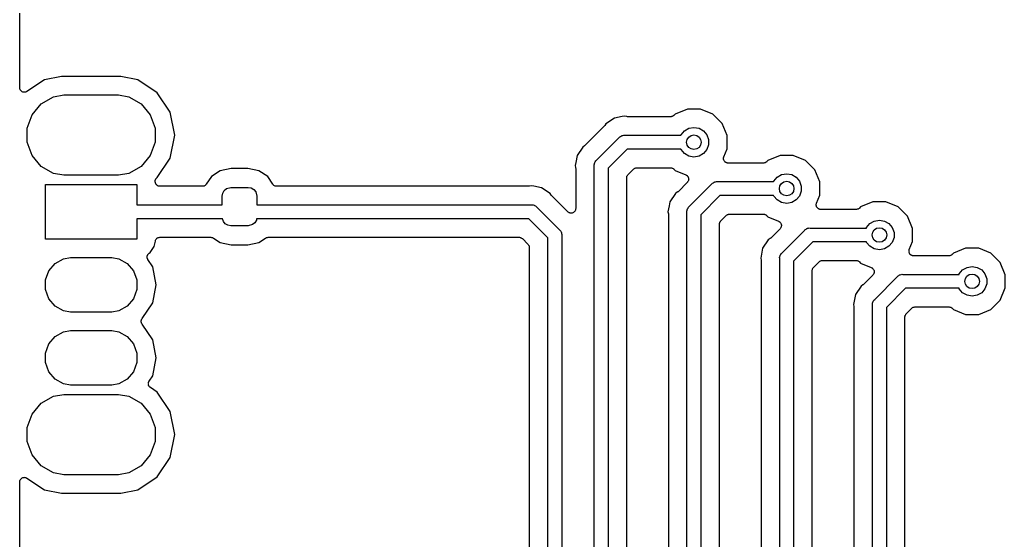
# Model space of a CAD drawing. Extents: x 40 to 163, y -163 to -37.
# Drawn here: x 39.95 to 66.95, y -120.76 to -106.5 of the extents above; entities that cross this region are included whole.
import ezdxf

# ---------------------------------------------------------------- set-up
doc = ezdxf.new("R2010")
doc.units = 0
doc.header["$MEASUREMENT"] = 0
doc.layers.add('BLACK', color=7, linetype='CONTINUOUS')

msp = doc.modelspace()

# ---------------------------------------------------------------- linework, layer by layer
at = {"layer": 'BLACK', "linetype": 'CONTINUOUS'}
for p, q in [((39.953, -108.362), (39.953, -97.18)), ((40.6326, -108.145), (40.1506, -108.467)), ((41.1016, -108.052), (40.6326, -108.145)), ((42.7184, -108.052), (41.1016, -108.052)), ((43.1874, -108.145), (42.7184, -108.052)), ((43.7193, -108.501), (43.1874, -108.145)), ((39.9537, -108.366), (39.953, -108.362)), ((39.9533, -108.37), (39.9537, -108.366)), ((39.9575, -108.388), (39.9533, -108.37)), ((39.9607, -108.405), (39.9575, -108.388)), ((39.9628, -108.409), (39.9607, -108.405)), ((39.9638, -108.413), (39.9628, -108.409)), ((39.9737, -108.428), (39.9638, -108.413)), ((39.9827, -108.443), (39.9737, -108.428)), ((39.9859, -108.446), (39.9827, -108.443)), ((39.9883, -108.45), (39.9859, -108.446)), ((40.0027, -108.46), (39.9883, -108.45)), ((40.0165, -108.472), (40.0027, -108.46)), ((40.0204, -108.473), (40.0165, -108.472)), ((40.0238, -108.476), (40.0204, -108.473)), ((40.0411, -108.481), (40.0238, -108.476)), ((40.0579, -108.487), (40.0411, -108.481)), ((40.0621, -108.487), (40.0579, -108.487)), ((40.0662, -108.488), (40.0621, -108.487)), ((40.0841, -108.487), (40.0662, -108.488)), ((40.1021, -108.487), (40.0841, -108.487)), ((40.106, -108.485), (40.1021, -108.487)), ((40.1102, -108.485), (40.106, -108.485)), ((40.1266, -108.478), (40.1102, -108.485)), ((40.1435, -108.472), (40.1266, -108.478)), ((40.1467, -108.469), (40.1435, -108.472)), ((40.1506, -108.467), (40.1467, -108.469)), ((44.0747, -109.033), (43.7193, -108.501)), ((40.542, -108.804), (40.878, -108.61)), ((40.878, -108.61), (41.1638, -108.56)), ((41.1638, -108.56), (42.6562, -108.56)), ((42.6562, -108.56), (42.942, -108.61)), ((42.942, -108.61), (43.278, -108.804)), ((40.2927, -109.102), (40.542, -108.804)), ((43.278, -108.804), (43.5273, -109.102)), ((44.1995, -109.66), (44.0747, -109.033)), ((58.2394, -108.947), (57.9057, -109.085)), ((58.6006, -108.947), (58.2394, -108.947)), ((58.9343, -109.085), (58.6006, -108.947)), ((40.16, -109.466), (40.2927, -109.102)), ((43.5273, -109.102), (43.66, -109.466)), ((56.2425, -109.197), (56.0114, -109.351)), ((56.4585, -109.154), (56.2425, -109.197)), ((56.515, -109.143), (56.4585, -109.154)), ((56.5715, -109.154), (56.515, -109.143)), ((56.584, -109.154), (56.5715, -109.154)), ((56.5963, -109.156), (56.584, -109.154)), ((57.7818, -109.156), (56.5963, -109.156)), ((57.7873, -109.156), (57.7818, -109.156)), ((57.7929, -109.156), (57.7873, -109.156)), ((57.8089, -109.152), (57.7929, -109.156)), ((57.8252, -109.149), (57.8089, -109.152)), ((57.8301, -109.146), (57.8252, -109.149)), ((57.8355, -109.145), (57.8301, -109.146)), ((57.8491, -109.135), (57.8355, -109.145)), ((57.8634, -109.127), (57.8491, -109.135)), ((57.867, -109.123), (57.8634, -109.127)), ((57.8716, -109.119), (57.867, -109.123)), ((57.9057, -109.085), (57.8716, -109.119)), ((59.1898, -109.341), (58.9343, -109.085)), ((40.16, -109.854), (40.16, -109.466)), ((43.66, -109.466), (43.66, -109.854)), ((55.9636, -109.419), (55.4436, -109.939)), ((55.9708, -109.408), (55.9636, -109.419)), ((55.9794, -109.399), (55.9708, -109.408)), ((56.0114, -109.351), (55.9794, -109.399)), ((58.0682, -109.652), (58.1589, -109.544)), ((58.1589, -109.544), (58.2811, -109.473)), ((58.2811, -109.473), (58.42, -109.449)), ((58.42, -109.449), (58.5589, -109.473)), ((58.5589, -109.473), (58.6811, -109.544)), ((58.6811, -109.544), (58.7718, -109.652)), ((59.328, -109.674), (59.1898, -109.341)), ((40.2927, -110.218), (40.16, -109.854)), ((43.66, -109.854), (43.5273, -110.218)), ((44.0747, -110.287), (44.1995, -109.66)), ((55.7512, -110.349), (56.3744, -109.726)), ((56.3744, -109.726), (56.3907, -109.707)), ((56.3907, -109.707), (56.4126, -109.694)), ((56.4126, -109.694), (56.4332, -109.68)), ((56.4332, -109.68), (56.4415, -109.677)), ((56.4415, -109.677), (56.4488, -109.673)), ((56.4488, -109.673), (56.4737, -109.669)), ((56.4737, -109.669), (56.4981, -109.662)), ((56.4981, -109.662), (56.5233, -109.664)), ((56.5233, -109.664), (58.0637, -109.664)), ((58.0637, -109.664), (58.0682, -109.652)), ((58.7718, -109.652), (58.82, -109.784)), ((58.82, -109.784), (58.82, -109.926)), ((59.328, -110.036), (59.328, -109.674)), ((55.3764, -109.986), (55.222, -110.217)), ((55.4243, -109.954), (55.3764, -109.986)), ((55.4334, -109.946), (55.4243, -109.954)), ((55.4436, -109.939), (55.4334, -109.946)), ((56.5939, -110.045), (56.0705, -110.569)), ((58.0637, -110.045), (56.5939, -110.045)), ((58.0682, -110.058), (58.0637, -110.045)), ((58.1589, -110.166), (58.0682, -110.058)), ((58.7718, -110.058), (58.6811, -110.166)), ((58.82, -109.926), (58.7718, -110.058)), ((59.2388, -110.251), (59.328, -110.036)), ((40.542, -110.516), (40.2927, -110.218)), ((43.5273, -110.218), (43.278, -110.516)), ((43.719, -110.82), (44.0747, -110.287)), ((55.1845, -110.406), (55.1678, -110.49)), ((55.222, -110.217), (55.1845, -110.406)), ((55.7025, -110.416), (55.7047, -110.408)), ((55.7047, -110.408), (55.7192, -110.388)), ((55.7192, -110.388), (55.7318, -110.366)), ((55.7318, -110.366), (55.7512, -110.349)), ((58.2811, -110.237), (58.1589, -110.166)), ((58.42, -110.261), (58.2811, -110.237)), ((58.5589, -110.237), (58.42, -110.261)), ((58.6811, -110.166), (58.5589, -110.237)), ((59.2293, -110.294), (59.2311, -110.286)), ((59.2311, -110.308), (59.2293, -110.294)), ((59.2311, -110.277), (59.2358, -110.264)), ((59.2311, -110.286), (59.2311, -110.277)), ((59.2311, -110.322), (59.2311, -110.308)), ((59.2339, -110.329), (59.2311, -110.322)), ((59.235, -110.338), (59.2339, -110.329)), ((59.2414, -110.35), (59.235, -110.338)), ((59.2358, -110.264), (59.2388, -110.251)), ((59.2462, -110.363), (59.2414, -110.35)), ((59.2515, -110.369), (59.2462, -110.363)), ((59.2554, -110.377), (59.2515, -110.369)), ((59.2656, -110.386), (59.2554, -110.377)), ((59.2745, -110.397), (59.2656, -110.386)), ((59.2818, -110.401), (59.2745, -110.397)), ((59.2879, -110.407), (59.2818, -110.401)), ((59.3007, -110.412), (59.2879, -110.407)), ((60.3891, -110.405), (60.3755, -110.415)), ((60.4034, -110.397), (60.3891, -110.405)), ((60.407, -110.393), (60.4034, -110.397)), ((60.4116, -110.389), (60.407, -110.393)), ((60.4457, -110.355), (60.4116, -110.389)), ((60.7794, -110.217), (60.4457, -110.355)), ((61.1406, -110.217), (60.7794, -110.217)), ((61.4743, -110.355), (61.1406, -110.217)), ((61.7298, -110.611), (61.4743, -110.355)), ((40.878, -110.71), (40.542, -110.516)), ((43.278, -110.516), (42.942, -110.71)), ((45.4474, -110.634), (45.2023, -110.797)), ((45.749, -110.574), (45.4474, -110.634)), ((46.199, -110.574), (45.749, -110.574)), ((46.5006, -110.634), (46.199, -110.574)), ((46.7457, -110.797), (46.5006, -110.634)), ((55.1678, -110.49), (55.1791, -110.547)), ((55.1791, -110.547), (55.1793, -110.559)), ((55.1793, -110.559), (55.1815, -110.571)), ((55.1815, -110.571), (55.1815, -111.672)), ((55.6873, -110.473), (55.6938, -110.449)), ((55.6895, -110.498), (55.6873, -110.473)), ((55.6895, -132.055), (55.6895, -110.498)), ((55.6938, -110.449), (55.6982, -110.424)), ((55.6982, -110.424), (55.7025, -110.416)), ((56.0705, -110.569), (56.0705, -132.055)), ((56.6157, -110.742), (56.7671, -110.591)), ((56.7671, -110.591), (56.7717, -110.587)), ((56.7717, -110.587), (56.7753, -110.583)), ((56.7753, -110.583), (56.7897, -110.575)), ((56.7897, -110.575), (56.8033, -110.565)), ((56.8033, -110.565), (56.8087, -110.564)), ((56.8087, -110.564), (56.8135, -110.561)), ((56.8135, -110.561), (56.8298, -110.558)), ((56.8298, -110.558), (56.8459, -110.554)), ((56.8459, -110.554), (56.8514, -110.554)), ((56.8514, -110.554), (56.8569, -110.553)), ((56.8569, -110.553), (57.7818, -110.553)), ((57.7818, -110.553), (57.7873, -110.554)), ((57.7873, -110.554), (57.7929, -110.554)), ((57.7929, -110.554), (57.8089, -110.558)), ((57.8089, -110.558), (57.8252, -110.561)), ((57.8252, -110.561), (57.8301, -110.564)), ((57.8301, -110.564), (57.8355, -110.565)), ((57.8355, -110.565), (57.8491, -110.575)), ((57.8491, -110.575), (57.8634, -110.583)), ((57.8634, -110.583), (57.867, -110.587)), ((57.867, -110.587), (57.8716, -110.591)), ((57.8716, -110.591), (57.9057, -110.625)), ((57.9057, -110.625), (58.198, -110.746)), ((59.3127, -110.419), (59.3007, -110.412)), ((59.3209, -110.42), (59.3127, -110.419)), ((59.3287, -110.423), (59.3209, -110.42)), ((59.3425, -110.424), (59.3287, -110.423)), ((59.3562, -110.426), (59.3425, -110.424)), ((60.3218, -110.426), (59.3562, -110.426)), ((60.3273, -110.426), (60.3218, -110.426)), ((60.3329, -110.426), (60.3273, -110.426)), ((60.3489, -110.422), (60.3329, -110.426)), ((60.3652, -110.419), (60.3489, -110.422)), ((60.3701, -110.416), (60.3652, -110.419)), ((60.3755, -110.415), (60.3701, -110.416)), ((61.868, -110.944), (61.7298, -110.611)), ((41.1638, -110.76), (40.878, -110.71)), ((42.6562, -110.76), (41.1638, -110.76)), ((42.942, -110.71), (42.6562, -110.76)), ((43.6637, -110.933), (43.6652, -110.919)), ((43.6657, -110.941), (43.6637, -110.933)), ((43.6649, -110.905), (43.6676, -110.897)), ((43.6652, -110.919), (43.6649, -110.905)), ((43.6659, -110.949), (43.6657, -110.941)), ((43.6679, -110.959), (43.6659, -110.949)), ((43.6676, -110.897), (43.6685, -110.889)), ((43.6685, -110.889), (43.6746, -110.877)), ((43.6746, -110.877), (43.6791, -110.863)), ((43.6791, -110.863), (43.6843, -110.857)), ((43.6843, -110.857), (43.688, -110.849)), ((43.688, -110.849), (43.698, -110.84)), ((43.698, -110.84), (43.7067, -110.829)), ((43.7067, -110.829), (43.7138, -110.825)), ((43.7138, -110.825), (43.719, -110.82)), ((45.2023, -110.797), (45.0635, -111.005)), ((46.8845, -111.005), (46.7457, -110.797)), ((56.5785, -110.832), (56.5795, -110.826)), ((56.5785, -131.512), (56.5785, -110.832)), ((56.579, -110.821), (56.5833, -110.805)), ((56.5795, -110.826), (56.579, -110.821)), ((56.5833, -110.805), (56.5862, -110.788)), ((56.5862, -110.788), (56.589, -110.784)), ((56.589, -110.784), (56.5904, -110.778)), ((56.5904, -110.778), (56.5999, -110.765)), ((56.5999, -110.765), (56.6082, -110.75)), ((56.6082, -110.75), (56.6125, -110.747)), ((56.6125, -110.747), (56.6157, -110.742)), ((58.198, -110.746), (58.2097, -110.753)), ((58.2097, -110.753), (58.2222, -110.759)), ((58.2222, -110.759), (58.2281, -110.765)), ((58.2281, -110.765), (58.2352, -110.77)), ((58.2352, -110.77), (58.2436, -110.781)), ((58.2471, -110.942), (58.2392, -110.953)), ((58.2436, -110.781), (58.2534, -110.79)), ((58.2565, -110.931), (58.2471, -110.942)), ((58.2534, -110.79), (58.2569, -110.798)), ((58.2597, -110.924), (58.2565, -110.931)), ((58.2569, -110.798), (58.262, -110.805)), ((58.2645, -110.917), (58.2597, -110.924)), ((58.262, -110.805), (58.2662, -110.818)), ((58.2681, -110.903), (58.2645, -110.917)), ((58.2662, -110.818), (58.2721, -110.83)), ((58.2734, -110.891), (58.2681, -110.903)), ((58.2721, -110.83), (58.2728, -110.839)), ((58.2728, -110.839), (58.2753, -110.847)), ((58.2737, -110.882), (58.2734, -110.891)), ((58.2759, -110.874), (58.2737, -110.882)), ((58.2753, -110.847), (58.2747, -110.86)), ((58.2747, -110.86), (58.2759, -110.874)), ((58.9733, -110.95), (58.9815, -110.947)), ((58.9815, -110.947), (58.9888, -110.943)), ((58.9888, -110.943), (59.0137, -110.939)), ((59.0137, -110.939), (59.0381, -110.932)), ((59.0381, -110.932), (59.0633, -110.934)), ((59.0633, -110.934), (60.6037, -110.934)), ((60.6037, -110.934), (60.6082, -110.922)), ((60.6082, -110.922), (60.6989, -110.814)), ((60.6989, -110.814), (60.8211, -110.743)), ((60.8211, -110.743), (60.96, -110.719)), ((60.96, -110.719), (61.0989, -110.743)), ((61.0989, -110.743), (61.2211, -110.814)), ((61.2211, -110.814), (61.3118, -110.922)), ((61.3118, -110.922), (61.36, -111.054)), ((61.868, -111.306), (61.868, -110.944)), ((40.66, -112.51), (40.66, -111.01)), ((40.66, -111.01), (43.16, -111.01)), ((43.16, -111.01), (43.16, -111.569)), ((43.6741, -110.975), (43.6679, -110.959)), ((43.6742, -110.976), (43.6741, -110.975)), ((43.6743, -110.976), (43.6742, -110.976)), ((43.6754, -110.979), (43.6743, -110.976)), ((43.6824, -110.998), (43.6754, -110.979)), ((43.6833, -110.999), (43.6824, -110.998)), ((43.6838, -111), (43.6833, -110.999)), ((43.6975, -111.016), (43.6838, -111)), ((43.7108, -111.032), (43.6975, -111.016)), ((43.712, -111.032), (43.7108, -111.032)), ((43.7129, -111.034), (43.712, -111.032)), ((43.7311, -111.044), (43.7129, -111.034)), ((43.749, -111.054), (43.7311, -111.044)), ((43.7504, -111.054), (43.749, -111.054)), ((43.7516, -111.055), (43.7504, -111.054)), ((43.7721, -111.058), (43.7516, -111.055)), ((43.7924, -111.061), (43.7721, -111.058)), ((44.9579, -111.061), (43.7924, -111.061)), ((44.9756, -111.058), (44.9579, -111.061)), ((44.9934, -111.056), (44.9756, -111.058)), ((44.9972, -111.055), (44.9934, -111.056)), ((45.0013, -111.054), (44.9972, -111.055)), ((45.0169, -111.045), (45.0013, -111.054)), ((45.033, -111.037), (45.0169, -111.045)), ((45.0359, -111.034), (45.033, -111.037)), ((45.0395, -111.032), (45.0359, -111.034)), ((45.0511, -111.018), (45.0395, -111.032)), ((45.0635, -111.005), (45.0511, -111.018)), ((45.5133, -111.25), (45.5546, -111.179)), ((45.5546, -111.179), (45.6178, -111.126)), ((45.6178, -111.126), (45.7365, -111.094)), ((45.7365, -111.094), (46.2115, -111.094)), ((46.2115, -111.094), (46.2927, -111.108)), ((46.2927, -111.108), (46.3642, -111.15)), ((46.3642, -111.15), (46.4172, -111.213)), ((46.4172, -111.213), (46.449, -111.331)), ((46.8969, -111.018), (46.8845, -111.005)), ((46.9085, -111.032), (46.8969, -111.018)), ((46.9121, -111.034), (46.9085, -111.032)), ((46.915, -111.037), (46.9121, -111.034)), ((46.9311, -111.045), (46.915, -111.037)), ((46.9467, -111.054), (46.9311, -111.045)), ((46.9508, -111.055), (46.9467, -111.054)), ((46.9546, -111.056), (46.9508, -111.055)), ((46.9724, -111.058), (46.9546, -111.056)), ((46.9901, -111.061), (46.9724, -111.058)), ((53.8937, -111.061), (46.9901, -111.061)), ((53.906, -111.059), (53.8937, -111.061)), ((53.9185, -111.059), (53.906, -111.059)), ((53.975, -111.048), (53.9185, -111.059)), ((54.0315, -111.059), (53.975, -111.048)), ((54.2475, -111.102), (54.0315, -111.059)), ((54.0315, -111.059), (54.0315, -111.059)), ((54.4786, -111.256), (54.2475, -111.102)), ((57.9734, -111.216), (57.9643, -111.224)), ((57.9836, -111.209), (57.9734, -111.216)), ((58.2392, -110.953), (57.9836, -111.209)), ((58.2912, -111.619), (58.9144, -110.996)), ((58.9144, -110.996), (58.9307, -110.977)), ((58.9307, -110.977), (58.9526, -110.964)), ((58.9526, -110.964), (58.9733, -110.95)), ((61.36, -111.196), (61.3118, -111.328)), ((61.36, -111.054), (61.36, -111.196)), ((45.499, -111.331), (45.5133, -111.25)), ((45.499, -111.569), (45.499, -111.331)), ((46.449, -111.331), (46.449, -111.569)), ((54.5106, -111.304), (54.4786, -111.256)), ((54.5192, -111.313), (54.5106, -111.304)), ((54.5264, -111.324), (54.5192, -111.313)), ((54.9647, -111.762), (54.5264, -111.324)), ((57.762, -111.487), (57.7408, -111.594)), ((57.9164, -111.256), (57.762, -111.487)), ((57.9643, -111.224), (57.9164, -111.256)), ((59.1339, -111.316), (58.6105, -111.839)), ((60.6037, -111.316), (59.1339, -111.316)), ((60.6082, -111.328), (60.6037, -111.316)), ((60.6989, -111.436), (60.6082, -111.328)), ((60.8211, -111.507), (60.6989, -111.436)), ((61.2211, -111.436), (61.0989, -111.507)), ((61.3118, -111.328), (61.2211, -111.436)), ((61.7788, -111.521), (61.868, -111.306)), ((63.3194, -111.487), (62.9857, -111.625)), ((63.6806, -111.487), (63.3194, -111.487)), ((64.0143, -111.625), (63.6806, -111.487)), ((43.16, -111.569), (45.499, -111.569)), ((46.449, -111.569), (53.9667, -111.569)), ((53.9667, -111.569), (53.9919, -111.567)), ((53.9919, -111.567), (54.0163, -111.574)), ((54.0163, -111.574), (54.0412, -111.578)), ((54.0412, -111.578), (54.0485, -111.582)), ((54.0485, -111.582), (54.0568, -111.585)), ((54.0568, -111.585), (54.0774, -111.599)), ((54.0774, -111.599), (54.0993, -111.612)), ((54.0993, -111.612), (54.1156, -111.631)), ((54.1156, -111.631), (54.7388, -112.254)), ((55.1518, -111.754), (55.1391, -111.764)), ((55.1546, -111.749), (55.1518, -111.754)), ((55.1585, -111.745), (55.1546, -111.749)), ((55.1655, -111.73), (55.1585, -111.745)), ((55.1738, -111.716), (55.1655, -111.73)), ((55.1748, -111.71), (55.1738, -111.716)), ((55.1772, -111.705), (55.1748, -111.71)), ((55.1786, -111.688), (55.1772, -111.705)), ((55.1815, -111.672), (55.1786, -111.688)), ((57.7408, -111.594), (57.7078, -111.76)), ((57.7408, -111.594), (57.7408, -111.594)), ((58.2273, -111.743), (58.2338, -111.719)), ((58.2295, -111.768), (58.2273, -111.743)), ((58.2338, -111.719), (58.2382, -111.694)), ((58.2382, -111.694), (58.2425, -111.686)), ((58.2425, -111.686), (58.2447, -111.678)), ((58.2447, -111.678), (58.2592, -111.658)), ((58.2592, -111.658), (58.2718, -111.636)), ((58.2718, -111.636), (58.2912, -111.619)), ((60.96, -111.531), (60.8211, -111.507)), ((61.0989, -111.507), (60.96, -111.531)), ((61.7693, -111.564), (61.7711, -111.556)), ((61.7711, -111.578), (61.7693, -111.564)), ((61.7711, -111.547), (61.7758, -111.534)), ((61.7711, -111.556), (61.7711, -111.547)), ((61.7711, -111.592), (61.7711, -111.578)), ((61.7739, -111.599), (61.7711, -111.592)), ((61.775, -111.608), (61.7739, -111.599)), ((61.7814, -111.62), (61.775, -111.608)), ((61.7758, -111.534), (61.7788, -111.521)), ((61.7862, -111.633), (61.7814, -111.62)), ((61.7915, -111.639), (61.7862, -111.633)), ((61.7954, -111.647), (61.7915, -111.639)), ((61.8056, -111.656), (61.7954, -111.647)), ((61.8145, -111.667), (61.8056, -111.656)), ((61.8218, -111.671), (61.8145, -111.667)), ((61.8279, -111.677), (61.8218, -111.671)), ((61.8407, -111.682), (61.8279, -111.677)), ((61.8527, -111.689), (61.8407, -111.682)), ((61.8609, -111.69), (61.8527, -111.689)), ((61.8687, -111.693), (61.8609, -111.69)), ((61.8825, -111.694), (61.8687, -111.693)), ((61.8962, -111.697), (61.8825, -111.694)), ((62.8618, -111.697), (61.8962, -111.697)), ((62.8673, -111.696), (62.8618, -111.697)), ((62.8729, -111.696), (62.8673, -111.696)), ((62.8889, -111.692), (62.8729, -111.696)), ((62.9052, -111.689), (62.8889, -111.692)), ((62.9101, -111.686), (62.9052, -111.689)), ((62.9155, -111.685), (62.9101, -111.686)), ((62.9291, -111.675), (62.9155, -111.685)), ((62.9434, -111.667), (62.9291, -111.675)), ((62.947, -111.663), (62.9434, -111.667)), ((62.9516, -111.659), (62.947, -111.663)), ((62.9857, -111.625), (62.9516, -111.659)), ((64.2698, -111.881), (64.0143, -111.625)), ((45.5108, -111.95), (43.16, -111.95)), ((43.16, -111.95), (43.16, -112.51)), ((45.5308, -112.025), (45.5108, -111.95)), ((45.5838, -112.088), (45.5308, -112.025)), ((46.4347, -111.988), (46.3934, -112.059)), ((46.4412, -111.95), (46.4347, -111.988)), ((53.8961, -111.95), (46.4412, -111.95)), ((54.4195, -112.474), (53.8961, -111.95)), ((54.9783, -111.771), (54.9647, -111.762)), ((54.991, -111.782), (54.9783, -111.771)), ((54.9963, -111.784), (54.991, -111.782)), ((55.0008, -111.787), (54.9963, -111.784)), ((55.0169, -111.791), (55.0008, -111.787)), ((55.0324, -111.797), (55.0169, -111.791)), ((55.038, -111.797), (55.0324, -111.797)), ((55.0434, -111.799), (55.038, -111.797)), ((55.06, -111.797), (55.0434, -111.799)), ((55.0766, -111.797), (55.06, -111.797)), ((55.0818, -111.795), (55.0766, -111.797)), ((55.0874, -111.795), (55.0818, -111.795)), ((55.1024, -111.788), (55.0874, -111.795)), ((55.118, -111.782), (55.1024, -111.788)), ((55.1223, -111.778), (55.118, -111.782)), ((55.1273, -111.776), (55.1223, -111.778)), ((55.1391, -111.764), (55.1273, -111.776)), ((57.7078, -111.76), (57.7191, -111.817)), ((57.7191, -111.817), (57.7193, -111.829)), ((57.7193, -111.829), (57.7215, -111.841)), ((57.7215, -111.841), (57.7215, -131.512)), ((58.2295, -132.055), (58.2295, -111.768)), ((58.6105, -111.839), (58.6105, -132.055)), ((59.1399, -112.035), (59.1482, -112.02)), ((59.1482, -112.02), (59.1525, -112.017)), ((59.1525, -112.017), (59.1557, -112.012)), ((59.1557, -112.012), (59.3071, -111.861)), ((59.3071, -111.861), (59.3117, -111.857)), ((59.3117, -111.857), (59.3153, -111.853)), ((59.3153, -111.853), (59.3297, -111.845)), ((59.3297, -111.845), (59.3433, -111.835)), ((59.3433, -111.835), (59.3487, -111.834)), ((59.3487, -111.834), (59.3535, -111.831)), ((59.3535, -111.831), (59.3698, -111.828)), ((59.3698, -111.828), (59.3859, -111.824)), ((59.3859, -111.824), (59.3914, -111.824)), ((59.3914, -111.824), (59.3969, -111.823)), ((59.3969, -111.823), (60.3218, -111.823)), ((60.3218, -111.823), (60.3273, -111.824)), ((60.3273, -111.824), (60.3329, -111.824)), ((60.3329, -111.824), (60.3489, -111.828)), ((60.3489, -111.828), (60.3652, -111.831)), ((60.3652, -111.831), (60.3701, -111.834)), ((60.3701, -111.834), (60.3755, -111.835)), ((60.3755, -111.835), (60.3891, -111.845)), ((60.3891, -111.845), (60.4034, -111.853)), ((60.4034, -111.853), (60.407, -111.857)), ((60.407, -111.857), (60.4116, -111.861)), ((60.4116, -111.861), (60.4457, -111.895)), ((60.4457, -111.895), (60.738, -112.016)), ((60.738, -112.016), (60.7497, -112.023)), ((60.7497, -112.023), (60.7622, -112.029)), ((60.7622, -112.029), (60.7681, -112.035)), ((63.2389, -112.084), (63.3611, -112.013)), ((63.3611, -112.013), (63.5, -111.989)), ((63.5, -111.989), (63.6389, -112.013)), ((63.6389, -112.013), (63.7611, -112.084)), ((64.408, -112.214), (64.2698, -111.881)), ((45.6553, -112.13), (45.5838, -112.088)), ((45.7365, -112.144), (45.6553, -112.13)), ((46.2115, -112.144), (45.7365, -112.144)), ((46.3302, -112.112), (46.2115, -112.144)), ((46.3934, -112.059), (46.3302, -112.112)), ((54.7388, -112.254), (54.7582, -112.271)), ((54.7582, -112.271), (54.7708, -112.293)), ((54.7708, -112.293), (54.7853, -112.313)), ((59.1185, -112.102), (59.1195, -112.096)), ((59.1185, -131.512), (59.1185, -112.102)), ((59.119, -112.091), (59.1233, -112.075)), ((59.1195, -112.096), (59.119, -112.091)), ((59.1233, -112.075), (59.1262, -112.058)), ((59.1262, -112.058), (59.129, -112.054)), ((59.129, -112.054), (59.1304, -112.048)), ((59.1304, -112.048), (59.1399, -112.035)), ((60.7792, -112.223), (60.5236, -112.479)), ((60.7681, -112.035), (60.7752, -112.04)), ((60.7752, -112.04), (60.7836, -112.051)), ((60.7871, -112.212), (60.7792, -112.223)), ((60.7836, -112.051), (60.7934, -112.06)), ((60.7965, -112.201), (60.7871, -112.212)), ((60.7934, -112.06), (60.7969, -112.068)), ((60.7997, -112.194), (60.7965, -112.201)), ((60.7969, -112.068), (60.802, -112.075)), ((60.8045, -112.187), (60.7997, -112.194)), ((60.802, -112.075), (60.8062, -112.088)), ((60.8081, -112.173), (60.8045, -112.187)), ((60.8062, -112.088), (60.8121, -112.1)), ((60.8134, -112.161), (60.8081, -112.173)), ((60.8121, -112.1), (60.8128, -112.109)), ((60.8128, -112.109), (60.8153, -112.117)), ((60.8137, -112.152), (60.8134, -112.161)), ((60.8159, -112.144), (60.8137, -112.152)), ((60.8153, -112.117), (60.8147, -112.13)), ((60.8147, -112.13), (60.8159, -112.144)), ((60.8312, -112.889), (61.4544, -112.266)), ((61.4544, -112.266), (61.4707, -112.247)), ((61.4707, -112.247), (61.4926, -112.234)), ((61.4926, -112.234), (61.5132, -112.22)), ((61.5132, -112.22), (61.5215, -112.217)), ((61.5215, -112.217), (61.5288, -112.213)), ((61.5288, -112.213), (61.5537, -112.209)), ((61.5537, -112.209), (61.5781, -112.202)), ((61.5781, -112.202), (61.6033, -112.204)), ((61.6033, -112.204), (63.1437, -112.204)), ((63.1437, -112.204), (63.1482, -112.192)), ((63.1482, -112.192), (63.2389, -112.084)), ((63.7611, -112.084), (63.8518, -112.192)), ((63.8518, -112.192), (63.9, -112.324)), ((64.408, -112.576), (64.408, -112.214)), ((43.16, -112.51), (40.66, -112.51)), ((43.6385, -112.708), (43.6679, -112.561)), ((43.6679, -112.561), (43.6754, -112.541)), ((43.6754, -112.541), (43.6824, -112.522)), ((43.6824, -112.522), (43.6833, -112.521)), ((43.6833, -112.521), (43.6838, -112.52)), ((43.6838, -112.52), (43.6975, -112.504)), ((43.6975, -112.504), (43.7108, -112.488)), ((43.7108, -112.488), (43.712, -112.488)), ((43.712, -112.488), (43.7129, -112.486)), ((43.7129, -112.486), (43.7311, -112.477)), ((43.7311, -112.477), (43.749, -112.466)), ((43.749, -112.466), (43.7504, -112.466)), ((43.7504, -112.466), (43.7516, -112.465)), ((43.7516, -112.465), (43.772, -112.462)), ((43.772, -112.462), (43.7924, -112.459)), ((43.7924, -112.459), (45.1905, -112.459)), ((45.1905, -112.459), (45.2054, -112.461)), ((45.2054, -112.461), (45.2206, -112.462)), ((45.2206, -112.462), (45.227, -112.465)), ((45.227, -112.465), (45.2339, -112.466)), ((45.2339, -112.466), (45.2471, -112.474)), ((45.2471, -112.474), (45.261, -112.48)), ((45.261, -112.48), (45.4474, -112.604)), ((46.5006, -112.604), (46.687, -112.48)), ((46.687, -112.48), (46.7009, -112.474)), ((46.7009, -112.474), (46.7141, -112.466)), ((46.7141, -112.466), (46.721, -112.465)), ((46.721, -112.465), (46.7274, -112.462)), ((46.7274, -112.462), (46.7426, -112.461)), ((46.7426, -112.461), (46.7575, -112.459)), ((46.7575, -112.459), (53.6331, -112.459)), ((53.6331, -112.459), (53.6386, -112.459)), ((53.6386, -112.459), (53.6441, -112.459)), ((53.6441, -112.459), (53.6602, -112.463)), ((53.6602, -112.463), (53.6765, -112.466)), ((53.6765, -112.466), (53.6813, -112.469)), ((53.6813, -112.469), (53.6867, -112.47)), ((53.6867, -112.47), (53.7003, -112.48)), ((53.7003, -112.48), (53.7147, -112.488)), ((53.7147, -112.488), (53.7183, -112.492)), ((53.7183, -112.492), (53.7229, -112.496)), ((53.7229, -112.496), (53.8743, -112.647)), ((54.4195, -135.882), (54.4195, -112.474)), ((54.7853, -112.313), (54.7875, -112.321)), ((54.7875, -112.321), (54.7918, -112.329)), ((54.7918, -112.329), (54.7962, -112.354)), ((54.7962, -112.354), (54.8027, -112.378)), ((54.8027, -112.378), (54.8005, -112.403)), ((54.8005, -112.403), (54.8005, -135.811)), ((60.4564, -112.526), (60.302, -112.757)), ((60.5043, -112.494), (60.4564, -112.526)), ((60.5134, -112.486), (60.5043, -112.494)), ((60.5236, -112.479), (60.5134, -112.486)), ((63.9, -112.466), (63.8518, -112.598)), ((63.9, -112.324), (63.9, -112.466)), ((43.5262, -112.876), (43.6385, -112.708)), ((45.4474, -112.604), (45.749, -112.664)), ((45.749, -112.664), (46.199, -112.664)), ((46.199, -112.664), (46.5006, -112.604)), ((53.8743, -112.647), (53.8775, -112.652)), ((53.8775, -112.652), (53.8818, -112.655)), ((53.8818, -112.655), (53.8901, -112.67)), ((53.8901, -112.67), (53.8996, -112.683)), ((53.8996, -112.683), (53.901, -112.689)), ((53.901, -112.689), (53.9038, -112.693)), ((53.9038, -112.693), (53.9067, -112.71)), ((53.9067, -112.71), (53.911, -112.726)), ((53.911, -112.726), (53.9105, -112.731)), ((53.9105, -112.731), (53.9115, -112.737)), ((53.9115, -112.737), (53.9115, -131.407)), ((60.302, -112.757), (60.2808, -112.864)), ((61.6739, -112.585), (61.1505, -113.109)), ((63.1437, -112.585), (61.6739, -112.585)), ((63.1482, -112.598), (63.1437, -112.585)), ((63.2389, -112.706), (63.1482, -112.598)), ((63.3611, -112.777), (63.2389, -112.706)), ((63.5, -112.801), (63.3611, -112.777)), ((63.6389, -112.777), (63.5, -112.801)), ((63.7611, -112.706), (63.6389, -112.777)), ((63.8518, -112.598), (63.7611, -112.706)), ((64.3093, -112.834), (64.3111, -112.826)), ((64.3111, -112.848), (64.3093, -112.834)), ((64.3111, -112.817), (64.3158, -112.804)), ((64.3111, -112.826), (64.3111, -112.817)), ((64.3158, -112.804), (64.3188, -112.791)), ((64.3188, -112.791), (64.408, -112.576)), ((65.8594, -112.757), (65.5257, -112.895)), ((66.2206, -112.757), (65.8594, -112.757)), ((66.5543, -112.895), (66.2206, -112.757)), ((40.9205, -113.177), (41.1495, -113.044)), ((41.1495, -113.044), (41.3444, -113.01)), ((41.3444, -113.01), (42.4756, -113.01)), ((42.4756, -113.01), (42.6705, -113.044)), ((42.6705, -113.044), (42.8995, -113.177)), ((43.4417, -113.009), (43.4429, -112.998)), ((43.4444, -113.02), (43.4417, -113.009)), ((43.4422, -112.987), (43.4453, -112.976)), ((43.4429, -112.998), (43.4422, -112.987)), ((43.4451, -113.031), (43.4444, -113.02)), ((43.4496, -113.041), (43.4451, -113.031)), ((43.4453, -112.976), (43.4465, -112.965)), ((43.4465, -112.965), (43.4514, -112.955)), ((43.4522, -113.052), (43.4496, -113.041)), ((43.4514, -112.955), (43.4545, -112.945)), ((43.4584, -113.061), (43.4522, -113.052)), ((43.4545, -112.945), (43.4611, -112.936)), ((43.4628, -113.071), (43.4584, -113.061)), ((43.4611, -112.936), (43.466, -112.926)), ((43.595, -113.269), (43.4628, -113.071)), ((43.466, -112.926), (43.474, -112.918)), ((43.474, -112.918), (43.4806, -112.909)), ((43.4806, -112.909), (43.4899, -112.903)), ((43.4899, -112.903), (43.4979, -112.895)), ((43.4979, -112.895), (43.5262, -112.876)), ((60.2808, -112.864), (60.2478, -113.03)), ((60.2478, -113.03), (60.2591, -113.087)), ((60.2591, -113.087), (60.2593, -113.099)), ((60.2593, -113.099), (60.2615, -113.111)), ((60.2808, -112.864), (60.2808, -112.864)), ((60.7673, -113.013), (60.7738, -112.989)), ((60.7695, -113.038), (60.7673, -113.013)), ((60.7695, -132.055), (60.7695, -113.038)), ((60.7738, -112.989), (60.7782, -112.964)), ((60.7782, -112.964), (60.7825, -112.956)), ((60.7825, -112.956), (60.7847, -112.948)), ((60.7847, -112.948), (60.7992, -112.928)), ((60.7992, -112.928), (60.8118, -112.906)), ((60.8118, -112.906), (60.8312, -112.889)), ((61.1505, -113.109), (61.1505, -132.055)), ((61.8697, -113.115), (61.8833, -113.105)), ((61.8833, -113.105), (61.8887, -113.104)), ((61.8887, -113.104), (61.8935, -113.101)), ((61.8935, -113.101), (61.9098, -113.098)), ((61.9098, -113.098), (61.9259, -113.094)), ((61.9259, -113.094), (61.9314, -113.094)), ((61.9314, -113.094), (61.9369, -113.093)), ((61.9369, -113.093), (62.8618, -113.093)), ((62.8618, -113.093), (62.8673, -113.094)), ((62.8673, -113.094), (62.8729, -113.094)), ((62.8729, -113.094), (62.8889, -113.098)), ((62.8889, -113.098), (62.9052, -113.101)), ((62.9052, -113.101), (62.9101, -113.104)), ((62.9101, -113.104), (62.9155, -113.105)), ((62.9155, -113.105), (62.9291, -113.115)), ((64.3111, -112.862), (64.3111, -112.848)), ((64.3139, -112.869), (64.3111, -112.862)), ((64.315, -112.878), (64.3139, -112.869)), ((64.3214, -112.89), (64.315, -112.878)), ((64.3262, -112.903), (64.3214, -112.89)), ((64.3315, -112.909), (64.3262, -112.903)), ((64.3354, -112.917), (64.3315, -112.909)), ((64.3456, -112.926), (64.3354, -112.917)), ((64.3545, -112.937), (64.3456, -112.926)), ((64.3618, -112.941), (64.3545, -112.937)), ((64.3679, -112.947), (64.3618, -112.941)), ((64.3807, -112.952), (64.3679, -112.947)), ((64.3927, -112.959), (64.3807, -112.952)), ((64.4009, -112.96), (64.3927, -112.959)), ((64.4087, -112.963), (64.4009, -112.96)), ((64.4225, -112.964), (64.4087, -112.963)), ((64.4362, -112.966), (64.4225, -112.964)), ((65.4018, -112.966), (64.4362, -112.966)), ((65.4073, -112.966), (65.4018, -112.966)), ((65.4129, -112.966), (65.4073, -112.966)), ((65.4289, -112.962), (65.4129, -112.966)), ((65.4452, -112.959), (65.4289, -112.962)), ((65.4501, -112.956), (65.4452, -112.959)), ((65.4555, -112.955), (65.4501, -112.956)), ((65.4691, -112.945), (65.4555, -112.955)), ((65.4834, -112.937), (65.4691, -112.945)), ((65.487, -112.933), (65.4834, -112.937)), ((65.4916, -112.929), (65.487, -112.933)), ((65.5257, -112.895), (65.4916, -112.929)), ((66.8098, -113.151), (66.5543, -112.895)), ((40.7505, -113.379), (40.9205, -113.177)), ((42.8995, -113.177), (43.0695, -113.379)), ((43.6926, -113.76), (43.595, -113.269)), ((60.2615, -113.111), (60.2615, -131.512)), ((61.6585, -113.372), (61.6595, -113.366)), ((61.6585, -131.512), (61.6585, -113.372)), ((61.659, -113.361), (61.6633, -113.345)), ((61.6595, -113.366), (61.659, -113.361)), ((61.6633, -113.345), (61.6662, -113.328)), ((61.6662, -113.328), (61.669, -113.324)), ((61.669, -113.324), (61.6704, -113.318)), ((61.6704, -113.318), (61.6799, -113.305)), ((61.6799, -113.305), (61.6882, -113.29)), ((61.6882, -113.29), (61.6925, -113.287)), ((61.6925, -113.287), (61.6957, -113.282)), ((61.6957, -113.282), (61.8471, -113.131)), ((61.8471, -113.131), (61.8517, -113.127)), ((61.8517, -113.127), (61.8553, -113.123)), ((61.8553, -113.123), (61.8697, -113.115)), ((62.9291, -113.115), (62.9434, -113.123)), ((62.9434, -113.123), (62.947, -113.127)), ((62.947, -113.127), (62.9516, -113.131)), ((62.9516, -113.131), (62.9857, -113.165)), ((62.9857, -113.165), (63.278, -113.286)), ((63.278, -113.286), (63.2897, -113.293)), ((63.2897, -113.293), (63.3022, -113.299)), ((63.3022, -113.299), (63.3081, -113.305)), ((63.3081, -113.305), (63.3152, -113.31)), ((63.3152, -113.31), (63.3236, -113.321)), ((63.3236, -113.321), (63.3334, -113.33)), ((63.3334, -113.33), (63.3369, -113.338)), ((63.3369, -113.338), (63.342, -113.345)), ((63.342, -113.345), (63.3462, -113.358)), ((63.3462, -113.358), (63.3521, -113.37)), ((63.3521, -113.37), (63.3528, -113.379)), ((65.6882, -113.462), (65.7789, -113.354)), ((65.7789, -113.354), (65.9011, -113.283)), ((65.9011, -113.283), (66.04, -113.259)), ((66.04, -113.259), (66.1789, -113.283)), ((66.1789, -113.283), (66.3011, -113.354)), ((66.3011, -113.354), (66.3918, -113.462)), ((66.948, -113.484), (66.8098, -113.151)), ((40.66, -113.628), (40.7505, -113.379)), ((40.66, -113.892), (40.66, -113.628)), ((43.0695, -113.379), (43.16, -113.628)), ((43.16, -113.628), (43.16, -113.892)), ((63.3192, -113.493), (63.0636, -113.749)), ((63.3271, -113.482), (63.3192, -113.493)), ((63.3365, -113.471), (63.3271, -113.482)), ((63.3397, -113.464), (63.3365, -113.471)), ((63.3445, -113.457), (63.3397, -113.464)), ((63.3481, -113.443), (63.3445, -113.457)), ((63.3534, -113.431), (63.3481, -113.443)), ((63.3528, -113.379), (63.3553, -113.387)), ((63.3537, -113.422), (63.3534, -113.431)), ((63.3559, -113.414), (63.3537, -113.422)), ((63.3553, -113.387), (63.3547, -113.4)), ((63.3547, -113.4), (63.3559, -113.414)), ((63.3712, -114.159), (63.9944, -113.536)), ((63.9944, -113.536), (64.0107, -113.517)), ((64.0107, -113.517), (64.0326, -113.504)), ((64.0326, -113.504), (64.0532, -113.49)), ((64.0532, -113.49), (64.0615, -113.487)), ((64.0615, -113.487), (64.0688, -113.483)), ((64.0688, -113.483), (64.0937, -113.479)), ((64.0937, -113.479), (64.1181, -113.472)), ((64.1181, -113.472), (64.1433, -113.474)), ((64.1433, -113.474), (65.6837, -113.474)), ((65.6837, -113.474), (65.6882, -113.462)), ((66.3918, -113.462), (66.44, -113.594)), ((66.44, -113.594), (66.44, -113.736)), ((66.948, -113.846), (66.948, -113.484)), ((40.7505, -114.141), (40.66, -113.892)), ((43.16, -113.892), (43.0695, -114.141)), ((43.595, -114.251), (43.6926, -113.76)), ((62.9964, -113.796), (62.842, -114.027)), ((63.0443, -113.764), (62.9964, -113.796)), ((63.0534, -113.756), (63.0443, -113.764)), ((63.0636, -113.749), (63.0534, -113.756)), ((64.2139, -113.855), (63.6905, -114.379)), ((65.6837, -113.855), (64.2139, -113.855)), ((65.6882, -113.868), (65.6837, -113.855)), ((65.7789, -113.976), (65.6882, -113.868)), ((66.3918, -113.868), (66.3011, -113.976)), ((66.44, -113.736), (66.3918, -113.868)), ((66.8098, -114.179), (66.948, -113.846)), ((40.9205, -114.343), (40.7505, -114.141)), ((43.0695, -114.141), (42.8995, -114.343)), ((62.842, -114.027), (62.7878, -114.3)), ((63.3392, -114.198), (63.3518, -114.176)), ((63.3518, -114.176), (63.3712, -114.159)), ((65.9011, -114.047), (65.7789, -113.976)), ((66.04, -114.071), (65.9011, -114.047)), ((66.1789, -114.047), (66.04, -114.071)), ((66.3011, -113.976), (66.1789, -114.047)), ((66.5543, -114.435), (66.8098, -114.179)), ((41.1495, -114.476), (40.9205, -114.343)), ((42.8995, -114.343), (42.6705, -114.476)), ((43.3069, -114.682), (43.595, -114.251)), ((62.7878, -114.3), (62.7991, -114.357)), ((62.7991, -114.357), (62.7993, -114.369)), ((62.7993, -114.369), (62.8015, -114.381)), ((62.8015, -114.381), (62.8015, -115.489)), ((63.3073, -114.283), (63.3138, -114.259)), ((63.3095, -114.308), (63.3073, -114.283)), ((63.3095, -115.553), (63.3095, -114.308)), ((63.3138, -114.259), (63.3182, -114.234)), ((63.3182, -114.234), (63.3225, -114.226)), ((63.3225, -114.226), (63.3247, -114.218)), ((63.3247, -114.218), (63.3392, -114.198)), ((63.6905, -114.379), (63.6905, -132.055)), ((64.2357, -114.552), (64.3871, -114.401)), ((64.3871, -114.401), (64.3917, -114.397)), ((64.3917, -114.397), (64.3953, -114.393)), ((64.3953, -114.393), (64.4097, -114.385)), ((64.4097, -114.385), (64.4233, -114.375)), ((64.4233, -114.375), (64.4287, -114.374)), ((64.4287, -114.374), (64.4335, -114.371)), ((64.4335, -114.371), (64.4498, -114.368)), ((64.4498, -114.368), (64.4659, -114.364)), ((64.4659, -114.364), (64.4714, -114.364)), ((64.4714, -114.364), (64.4769, -114.363)), ((64.4769, -114.363), (65.4018, -114.363)), ((65.4018, -114.363), (65.4073, -114.364)), ((65.4073, -114.364), (65.4129, -114.364)), ((65.4129, -114.364), (65.4289, -114.368)), ((65.4289, -114.368), (65.4452, -114.371)), ((65.4452, -114.371), (65.4501, -114.374)), ((65.4501, -114.374), (65.4555, -114.375)), ((65.4555, -114.375), (65.4691, -114.385)), ((65.4691, -114.385), (65.4834, -114.393)), ((65.4834, -114.393), (65.487, -114.397)), ((65.487, -114.397), (65.4916, -114.401)), ((65.4916, -114.401), (65.5257, -114.435)), ((65.5257, -114.435), (65.8594, -114.573)), ((66.2206, -114.573), (66.5543, -114.435)), ((41.3444, -114.51), (41.1495, -114.476)), ((42.4756, -114.51), (41.3444, -114.51)), ((42.6705, -114.476), (42.4756, -114.51)), ((43.2829, -114.738), (43.2844, -114.724)), ((43.2844, -114.724), (43.2881, -114.717)), ((43.2881, -114.717), (43.2901, -114.709)), ((43.2901, -114.709), (43.2978, -114.697)), ((43.2978, -114.697), (43.3039, -114.685)), ((43.3039, -114.685), (43.3069, -114.682)), ((64.1985, -114.642), (64.1995, -114.636)), ((64.1985, -131.512), (64.1985, -114.642)), ((64.199, -114.631), (64.2033, -114.615)), ((64.1995, -114.636), (64.199, -114.631)), ((64.2033, -114.615), (64.2062, -114.598)), ((64.2062, -114.598), (64.209, -114.594)), ((64.209, -114.594), (64.2104, -114.588)), ((64.2104, -114.588), (64.2199, -114.575)), ((64.2199, -114.575), (64.2282, -114.56)), ((64.2282, -114.56), (64.2325, -114.557)), ((64.2325, -114.557), (64.2357, -114.552)), ((65.8594, -114.573), (66.2206, -114.573)), ((43.2796, -114.752), (43.2829, -114.738)), ((43.2805, -114.76), (43.2796, -114.752)), ((43.2796, -114.768), (43.2805, -114.76)), ((43.2829, -114.782), (43.2796, -114.768)), ((43.2844, -114.796), (43.2829, -114.782)), ((43.2881, -114.803), (43.2844, -114.796)), ((43.2901, -114.811), (43.2881, -114.803)), ((43.2978, -114.823), (43.2901, -114.811)), ((43.3039, -114.835), (43.2978, -114.823)), ((43.3069, -114.838), (43.3039, -114.835)), ((43.595, -115.269), (43.3069, -114.838)), ((40.7505, -115.379), (40.9205, -115.177)), ((40.9205, -115.177), (41.1495, -115.044)), ((41.1495, -115.044), (41.3444, -115.01)), ((41.3444, -115.01), (42.4756, -115.01)), ((42.4756, -115.01), (42.6705, -115.044)), ((42.6705, -115.044), (42.8995, -115.177)), ((42.8995, -115.177), (43.0695, -115.379)), ((40.66, -115.628), (40.7505, -115.379)), ((43.0695, -115.379), (43.16, -115.628)), ((43.6926, -115.76), (43.595, -115.269)), ((62.8015, -115.489), (62.8015, -115.489)), ((62.8015, -115.489), (62.8015, -131.512)), ((40.66, -115.892), (40.66, -115.628)), ((43.16, -115.628), (43.16, -115.892)), ((43.595, -116.251), (43.6926, -115.76)), ((63.3095, -132.055), (63.3095, -115.553)), ((63.3095, -115.553), (63.3095, -115.553)), ((40.7505, -116.141), (40.66, -115.892)), ((43.16, -115.892), (43.0695, -116.141)), ((40.9205, -116.343), (40.7505, -116.141)), ((41.1495, -116.476), (40.9205, -116.343)), ((42.8995, -116.343), (42.6705, -116.476)), ((43.0695, -116.141), (42.8995, -116.343)), ((43.4961, -116.399), (43.595, -116.251)), ((41.3444, -116.51), (41.1495, -116.476)), ((42.4756, -116.51), (41.3444, -116.51)), ((42.6705, -116.476), (42.4756, -116.51)), ((43.475, -116.461), (43.4776, -116.45)), ((43.4762, -116.472), (43.475, -116.461)), ((43.4755, -116.483), (43.4762, -116.472)), ((43.4786, -116.494), (43.4755, -116.483)), ((43.4776, -116.45), (43.4784, -116.439)), ((43.4784, -116.439), (43.4828, -116.429)), ((43.4798, -116.505), (43.4786, -116.494)), ((43.4847, -116.515), (43.4798, -116.505)), ((43.4828, -116.429), (43.4855, -116.418)), ((43.4878, -116.526), (43.4847, -116.515)), ((43.4855, -116.418), (43.4917, -116.409)), ((43.4944, -116.535), (43.4878, -116.526)), ((43.4917, -116.409), (43.4961, -116.399)), ((43.4993, -116.544), (43.4944, -116.535)), ((43.5073, -116.552), (43.4993, -116.544)), ((43.5139, -116.561), (43.5073, -116.552)), ((43.5231, -116.567), (43.5139, -116.561)), ((43.5312, -116.575), (43.5231, -116.567)), ((43.7193, -116.701), (43.5312, -116.575)), ((40.542, -117.004), (40.878, -116.81)), ((40.878, -116.81), (41.1638, -116.76)), ((41.1638, -116.76), (42.6562, -116.76)), ((42.6562, -116.76), (42.942, -116.81)), ((42.942, -116.81), (43.278, -117.004)), ((44.0747, -117.233), (43.7193, -116.701)), ((40.2927, -117.302), (40.542, -117.004)), ((43.278, -117.004), (43.5273, -117.302)), ((40.16, -117.666), (40.2927, -117.302)), ((43.5273, -117.302), (43.66, -117.666)), ((44.1995, -117.86), (44.0747, -117.233)), ((40.16, -118.054), (40.16, -117.666)), ((43.66, -117.666), (43.66, -118.054)), ((44.0747, -118.487), (44.1995, -117.86)), ((40.2927, -118.418), (40.16, -118.054)), ((43.66, -118.054), (43.5273, -118.418)), ((40.542, -118.716), (40.2927, -118.418)), ((43.5273, -118.418), (43.278, -118.716)), ((43.7193, -119.019), (44.0747, -118.487)), ((40.878, -118.91), (40.542, -118.716)), ((43.278, -118.716), (42.942, -118.91)), ((40.0165, -119.048), (40.0204, -119.047)), ((40.0204, -119.047), (40.0238, -119.044)), ((40.0238, -119.044), (40.0411, -119.039)), ((40.0411, -119.039), (40.0579, -119.033)), ((40.0579, -119.033), (40.0621, -119.033)), ((40.0621, -119.033), (40.0662, -119.032)), ((40.0662, -119.032), (40.0841, -119.033)), ((40.0841, -119.033), (40.1021, -119.033)), ((40.1021, -119.033), (40.106, -119.035)), ((40.106, -119.035), (40.1102, -119.035)), ((40.1102, -119.035), (40.1266, -119.042)), ((40.1266, -119.042), (40.1435, -119.048)), ((41.1638, -118.96), (40.878, -118.91)), ((42.6562, -118.96), (41.1638, -118.96)), ((42.942, -118.91), (42.6562, -118.96)), ((43.1874, -119.375), (43.7193, -119.019)), ((39.953, -119.158), (39.9537, -119.154)), ((39.953, -131.42), (39.953, -119.158)), ((39.9533, -119.15), (39.9575, -119.132)), ((39.9537, -119.154), (39.9533, -119.15)), ((39.9575, -119.132), (39.9607, -119.115)), ((39.9607, -119.115), (39.9628, -119.111)), ((39.9628, -119.111), (39.9638, -119.107)), ((39.9638, -119.107), (39.9737, -119.092)), ((39.9737, -119.092), (39.9827, -119.077)), ((39.9827, -119.077), (39.9859, -119.074)), ((39.9859, -119.074), (39.9883, -119.07)), ((39.9883, -119.07), (40.0027, -119.06)), ((40.0027, -119.06), (40.0165, -119.048)), ((40.1435, -119.048), (40.1467, -119.051)), ((40.1467, -119.051), (40.1506, -119.053)), ((40.1506, -119.053), (40.6326, -119.375)), ((40.6326, -119.375), (41.1016, -119.468)), ((41.1016, -119.468), (42.7184, -119.468)), ((42.7184, -119.468), (43.1874, -119.375))]:
    msp.add_line(p, q, dxfattribs=at)
at = {"layer": 'BLACK'}
for centre in [(58.42, -109.855), (60.96, -111.125), (63.5, -112.395), (66.04, -113.665)]:
    msp.add_circle(centre, 0.2, dxfattribs=at)

doc.saveas('drawing.dxf')
